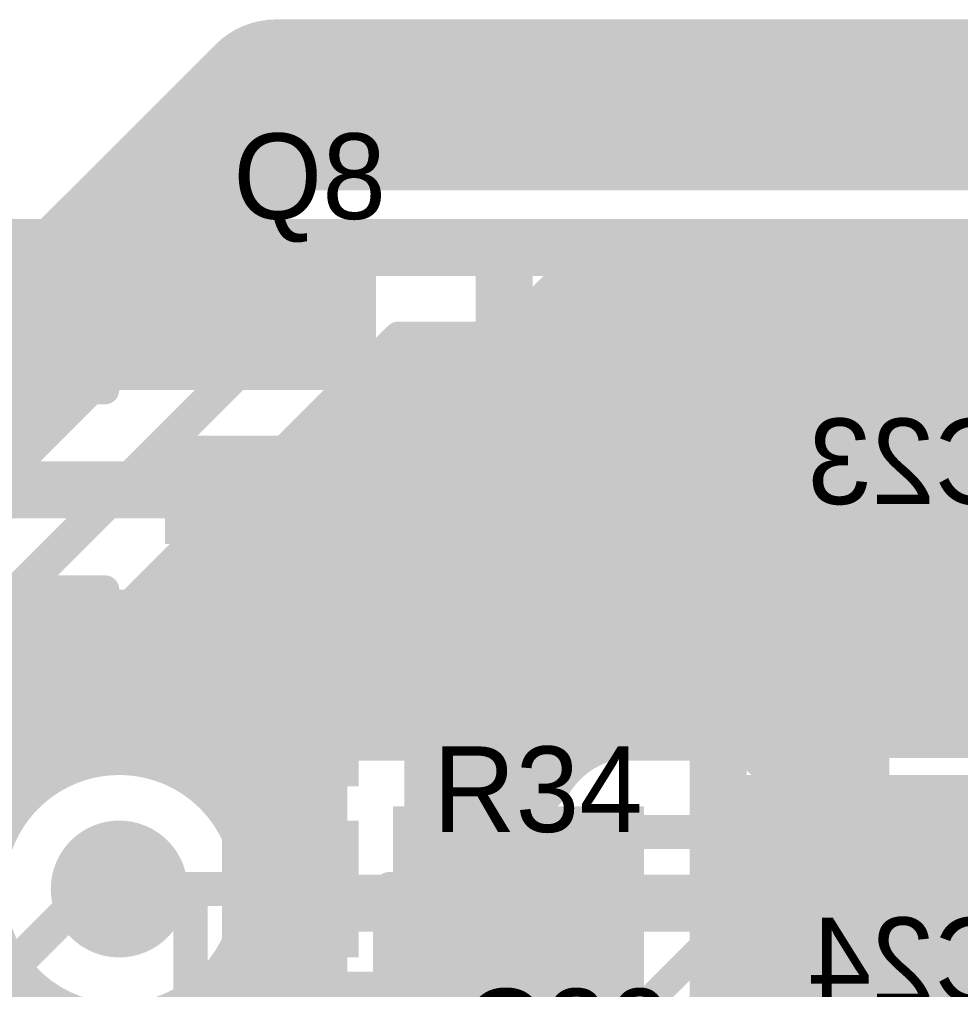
# Model space of a CAD drawing. Header units: millimetres. Extents: x 1.9 to 5.81, y 3 to 5.61.
# Drawn here: x 3.305 to 3.635, y 4.1447 to 4.485 of the extents above; entities that cross this region are included whole.
import ezdxf

# ---------------------------------------------------------------- set-up
doc = ezdxf.new("R2010")
doc.units = ezdxf.units.MM
doc.header["$MEASUREMENT"] = 0
for name, color, linetype in [('BottomLayer', 5, 'Continuous'), ('BottomOverlay', 54, 'Continuous'), ('BottomPaste', 16, 'Continuous'), ('BottomSolder', 6, 'Continuous'), ('MultiLayer', 9, 'Continuous'), ('TopLayer', 1, 'Continuous'), ('TopOverlay', 2, 'Continuous'), ('TopPaste', 8, 'Continuous'), ('TopSolder', 216, 'Continuous')]:
    doc.layers.add(name, color=color, linetype=linetype)

msp = doc.modelspace()

# ---------------------------------------------------------------- linework, layer by layer
at = {"layer": 'BottomLayer'}
for points, const_width in [([(3.28, 4.34), (3.395, 4.455)], 0.06), ([(3.395, 4.455), (4.025, 4.455)], 0.06), ([(3.305, 4.285), (3.425, 4.405)], 0.012), ([(3.425, 4.405), (4.085, 4.405)], 0.012), ([(3.32694, 4.2631), (3.43784, 4.374)], 0.01), ([(3.43784, 4.374), (4.085, 4.374)], 0.01), ([(3.44, 4.23), (3.44, 4.374)], 0.01), ([(3.45, 4.23), (3.45, 4.374)], 0.01), ([(3.46, 4.23), (3.46, 4.374)], 0.01), ([(3.47, 4.23), (3.47, 4.374)], 0.01), ([(3.48, 4.23), (3.48, 4.374)], 0.01), ([(3.49, 4.23), (3.49, 4.374)], 0.01), ([(3.5, 4.23), (3.5, 4.374)], 0.01), ([(3.51, 4.23), (3.51, 4.374)], 0.01), ([(3.52, 4.23), (3.52, 4.374)], 0.01), ([(3.53, 4.23), (3.53, 4.374)], 0.01), ([(3.54, 4.23), (3.54, 4.374)], 0.01), ([(3.55, 4.13387), (3.55, 4.374)], 0.01), ([(3.56, 4.305), (3.56, 4.374)], 0.01), ([(3.57, 4.305), (3.57, 4.374)], 0.01), ([(3.58, 4.305), (3.58, 4.374)], 0.01), ([(3.59, 4.305), (3.59, 4.374)], 0.01), ([(3.6, 4.305), (3.6, 4.374)], 0.01), ([(3.61, 4.305), (3.61, 4.374)], 0.01), ([(3.62, 4.305), (3.62, 4.374)], 0.01), ([(3.63, 4.305), (3.63, 4.374)], 0.01), ([(3.43384, 4.37), (4.99757, 4.37)], 0.01), ([(3.21, 4.34), (3.28, 4.34)], 0.06), ([(3.43, 4.23), (3.43, 4.36616)], 0.01), ([(3.42384, 4.36), (4.98757, 4.36)], 0.01), ([(3.42, 4.23), (3.42, 4.35616)], 0.01), ([(3.41384, 4.35), (4.97764, 4.35)], 0.01), ([(3.41, 3.96), (3.41, 4.34616)], 0.01), ([(3.40384, 4.34), (4.97172, 4.34)], 0.01), ([(3.4, 3.96), (3.4, 4.33616)], 0.01), ([(3.39384, 4.33), (4.97, 4.33)], 0.01), ([(3.39, 4.09291), (3.39, 4.32616)], 0.01), ([(3.38384, 4.32), (4.09, 4.32)], 0.01), ([(3.38, 4.20062), (3.38, 4.31616)], 0.01), ([(3.37384, 4.31), (4.06757, 4.31)], 0.01), ([(3.37, 4.21354), (3.37, 4.30616)], 0.01), ([(3.555, 4.305), (3.615, 4.305)], 0.01), ([(3.555, 4.215), (3.555, 4.305)], 0.01), ([(3.6, 4.26), (3.6, 4.3)], 0.02), ([(3.615, 4.305), (3.645, 4.305)], 0.01), ([(3.615, 4.305), (3.645, 4.305)], 0.01), ([(3.36384, 4.3), (3.555, 4.3)], 0.01), ([(3.36, 4.22031), (3.36, 4.29616)], 0.01), ([(3.35384, 4.29), (3.555, 4.29)], 0.01), ([(3.35, 4.22387), (3.35, 4.28616)], 0.01), ([(3.185, 4.285), (3.305, 4.285)], 0.012), ([(3.34384, 4.28), (3.555, 4.28)], 0.01), ([(3.34, 4.225), (3.34, 4.27616)], 0.01), ([(3.33384, 4.27), (3.555, 4.27)], 0.01), ([(3.33, 4.22387), (3.33, 4.26616)], 0.01), ([(3.56, 4.26), (3.6, 4.26)], 0.02), ([(3.6, 4.22), (3.6, 4.26)], 0.02), ([(3.32333, 4.26), (3.555, 4.26)], 0.01), ([(3.6, 4.09), (3.6, 4.26)], 0.01), ([(3.32, 4.22031), (3.32, 4.25787)], 0.01), ([(3.22044, 4.254), (3.305, 4.254)], 0.01), ([(3.3, 4.20062), (3.3, 4.254)], 0.01), ([(3.31, 4.21354), (3.31, 4.25441)], 0.01), ([(3.23291, 4.25), (3.555, 4.25)], 0.01), ([(3.24775, 4.24), (3.555, 4.24)], 0.01), ([(3.2561, 4.23), (3.415, 4.23)], 0.01), ([(3.415, 4.23), (3.545, 4.23)], 0.01), ([(3.415, 4.23), (3.545, 4.23)], 0.01), ([(3.415, 4.12), (3.415, 4.23)], 0.01), ([(3.48, 4.175), (3.48, 4.225)], 0.02), ([(3.545, 4.23), (3.555, 4.23)], 0.01), ([(3.545, 4.13472), (3.545, 4.23)], 0.01), ([(3.26123, 4.22), (3.31938, 4.22)], 0.01), ([(3.36062, 4.22), (3.415, 4.22)], 0.01), ([(3.545, 4.22), (3.555, 4.22)], 0.01), ([(3.21, 4.12), (3.3, 4.21)], 0.02), ([(3.555, 4.215), (3.615, 4.215)], 0.01), ([(3.56, 4.135), (3.56, 4.215)], 0.01), ([(3.57, 4.135), (3.57, 4.215)], 0.01), ([(3.58, 4.135), (3.58, 4.215)], 0.01), ([(3.59, 4.135), (3.59, 4.215)], 0.01), ([(3.6, 4.135), (3.6, 4.215)], 0.01), ([(3.61, 4.135), (3.61, 4.215)], 0.01), ([(3.615, 4.215), (3.645, 4.215)], 0.01), ([(3.615, 4.215), (3.645, 4.215)], 0.01), ([(3.62, 4.135), (3.62, 4.215)], 0.01), ([(3.63, 4.135), (3.63, 4.215)], 0.01), ([(3.26408, 4.21), (3.30646, 4.21)], 0.01), ([(3.37354, 4.21), (3.415, 4.21)], 0.01), ([(3.545, 4.21), (3.66757, 4.21)], 0.01), ([(3.38031, 4.2), (3.415, 4.2)], 0.01), ([(3.545, 4.2), (3.67757, 4.2)], 0.01), ([(3.38387, 4.19), (3.415, 4.19)], 0.01), ([(3.545, 4.19), (3.68757, 4.19)], 0.01), ([(3.28, 4.13), (3.33, 4.18)], 0.012), ([(3.33, 4.18), (3.34, 4.18)], 0.01), ([(3.385, 4.18), (3.415, 4.18)], 0.01), ([(3.42, 4.175), (3.48, 4.175)], 0.02), ([(3.48, 4.175), (3.54, 4.175)], 0.02), ([(3.545, 4.18), (3.695, 4.18)], 0.01), ([(3.48, 4.175), (3.6, 4.175)], 0.01), ([(3.38387, 4.17), (3.415, 4.17)], 0.01), ([(3.545, 4.17), (3.695, 4.17)], 0.01), ([(3.38, 4.10775), (3.38, 4.15938)], 0.01), ([(3.38031, 4.16), (3.415, 4.16)], 0.01), ([(3.545, 4.16), (3.695, 4.16)], 0.01), ([(3.37354, 4.15), (3.415, 4.15)], 0.01), ([(3.545, 4.15), (3.695, 4.15)], 0.01), ([(3.37, 4.1161), (3.37, 4.14646)], 0.01), ([(3.36062, 4.14), (3.415, 4.14)], 0.01), ([(3.545, 4.14), (3.695, 4.14)], 0.01)]:
    msp.add_lwpolyline(points, dxfattribs=dict(at, const_width=const_width))
for points, const_width in [([(3.38, 4.455, 1), (3.41, 4.455, 1)], 0.03), ([(3.38, 4.455, 1), (3.41, 4.455, 1)], 0.03), ([(3.422, 4.405, 1), (3.428, 4.405, 1)], 0.006), ([(3.422, 4.405, 1), (3.428, 4.405, 1)], 0.006), ([(3.43534, 4.374, 1), (3.44034, 4.374, 1)], 0.005), ([(3.43534, 4.374, 1), (3.44034, 4.374, 1)], 0.005), ([(3.4375, 4.374, 1), (3.4425, 4.374, 1)], 0.005), ([(3.4475, 4.374, 1), (3.4525, 4.374, 1)], 0.005), ([(3.4575, 4.374, 1), (3.4625, 4.374, 1)], 0.005), ([(3.4675, 4.374, 1), (3.4725, 4.374, 1)], 0.005), ([(3.4775, 4.374, 1), (3.4825, 4.374, 1)], 0.005), ([(3.4875, 4.374, 1), (3.4925, 4.374, 1)], 0.005), ([(3.4975, 4.374, 1), (3.5025, 4.374, 1)], 0.005), ([(3.5075, 4.374, 1), (3.5125, 4.374, 1)], 0.005), ([(3.5175, 4.374, 1), (3.5225, 4.374, 1)], 0.005), ([(3.5275, 4.374, 1), (3.5325, 4.374, 1)], 0.005), ([(3.5375, 4.374, 1), (3.5425, 4.374, 1)], 0.005), ([(3.5475, 4.374, 1), (3.5525, 4.374, 1)], 0.005), ([(3.5575, 4.374, 1), (3.5625, 4.374, 1)], 0.005), ([(3.5675, 4.374, 1), (3.5725, 4.374, 1)], 0.005), ([(3.5775, 4.374, 1), (3.5825, 4.374, 1)], 0.005), ([(3.5875, 4.374, 1), (3.5925, 4.374, 1)], 0.005), ([(3.5975, 4.374, 1), (3.6025, 4.374, 1)], 0.005), ([(3.6075, 4.374, 1), (3.6125, 4.374, 1)], 0.005), ([(3.6175, 4.374, 1), (3.6225, 4.374, 1)], 0.005), ([(3.6275, 4.374, 1), (3.6325, 4.374, 1)], 0.005), ([(3.43134, 4.37, 1), (3.43634, 4.37, 1)], 0.005), ([(3.265, 4.34, 1), (3.295, 4.34, 1)], 0.03), ([(3.265, 4.34, 1), (3.295, 4.34, 1)], 0.03), ([(3.4275, 4.36616, 1), (3.4325, 4.36616, 1)], 0.005), ([(3.42134, 4.36, 1), (3.42634, 4.36, 1)], 0.005), ([(3.4175, 4.35616, 1), (3.4225, 4.35616, 1)], 0.005), ([(3.41134, 4.35, 1), (3.41634, 4.35, 1)], 0.005), ([(3.4075, 4.34616, 1), (3.4125, 4.34616, 1)], 0.005), ([(3.40134, 4.34, 1), (3.40634, 4.34, 1)], 0.005), ([(3.3975, 4.33616, 1), (3.4025, 4.33616, 1)], 0.005), ([(3.53, 4.32, 1), (3.55, 4.32, 1)], 0.02), ([(3.39134, 4.33, 1), (3.39634, 4.33, 1)], 0.005), ([(3.3875, 4.32616, 1), (3.3925, 4.32616, 1)], 0.005), ([(3.38134, 4.32, 1), (3.38634, 4.32, 1)], 0.005), ([(3.3775, 4.31616, 1), (3.3825, 4.31616, 1)], 0.005), ([(3.37134, 4.31, 1), (3.37634, 4.31, 1)], 0.005), ([(3.3675, 4.30616, 1), (3.3725, 4.30616, 1)], 0.005), ([(3.5525, 4.305, 1), (3.5575, 4.305, 1)], 0.005), ([(3.5525, 4.305, 1), (3.5575, 4.305, 1)], 0.005), ([(3.5575, 4.305, 1), (3.5625, 4.305, 1)], 0.005), ([(3.5675, 4.305, 1), (3.5725, 4.305, 1)], 0.005), ([(3.5775, 4.305, 1), (3.5825, 4.305, 1)], 0.005), ([(3.5875, 4.305, 1), (3.5925, 4.305, 1)], 0.005), ([(3.595, 4.3, 1), (3.605, 4.3, 1)], 0.01), ([(3.5975, 4.305, 1), (3.6025, 4.305, 1)], 0.005), ([(3.6075, 4.305, 1), (3.6125, 4.305, 1)], 0.005), ([(3.6125, 4.305, 1), (3.6175, 4.305, 1)], 0.005), ([(3.6125, 4.305, 1), (3.6175, 4.305, 1)], 0.005), ([(3.6125, 4.305, 1), (3.6175, 4.305, 1)], 0.005), ([(3.6175, 4.305, 1), (3.6225, 4.305, 1)], 0.005), ([(3.6275, 4.305, 1), (3.6325, 4.305, 1)], 0.005), ([(3.36134, 4.3, 1), (3.36634, 4.3, 1)], 0.005), ([(3.5525, 4.3, 1), (3.5575, 4.3, 1)], 0.005), ([(3.3575, 4.29616, 1), (3.3625, 4.29616, 1)], 0.005), ([(3.35134, 4.29, 1), (3.35634, 4.29, 1)], 0.005), ([(3.5525, 4.29, 1), (3.5575, 4.29, 1)], 0.005), ([(3.3475, 4.28616, 1), (3.3525, 4.28616, 1)], 0.005), ([(3.302, 4.285, 1), (3.308, 4.285, 1)], 0.006), ([(3.302, 4.285, 1), (3.308, 4.285, 1)], 0.006), ([(3.34134, 4.28, 1), (3.34634, 4.28, 1)], 0.005), ([(3.5525, 4.28, 1), (3.5575, 4.28, 1)], 0.005), ([(3.3375, 4.27616, 1), (3.3425, 4.27616, 1)], 0.005), ([(3.33134, 4.27, 1), (3.33634, 4.27, 1)], 0.005), ([(3.5525, 4.27, 1), (3.5575, 4.27, 1)], 0.005), ([(3.3275, 4.26616, 1), (3.3325, 4.26616, 1)], 0.005), ([(3.32442, 4.26308, 1), (3.32942, 4.26308, 1)], 0.005), ([(3.32444, 4.2631, 1), (3.32944, 4.2631, 1)], 0.005), ([(3.32444, 4.2631, 1), (3.32944, 4.2631, 1)], 0.005), ([(3.555, 4.26, 1), (3.565, 4.26, 1)], 0.01), ([(3.595, 4.26, 1), (3.605, 4.26, 1)], 0.01), ([(3.595, 4.26, 1), (3.605, 4.26, 1)], 0.01), ([(3.595, 4.26, 1), (3.605, 4.26, 1)], 0.01), ([(3.32083, 4.26, 1), (3.32583, 4.26, 1)], 0.005), ([(3.5525, 4.26, 1), (3.5575, 4.26, 1)], 0.005), ([(3.5975, 4.26, 1), (3.6025, 4.26, 1)], 0.005), ([(3.3175, 4.25787, 1), (3.3225, 4.25787, 1)], 0.005), ([(3.2975, 4.254, 1), (3.3025, 4.254, 1)], 0.005), ([(3.3025, 4.254, 1), (3.3075, 4.254, 1)], 0.005), ([(3.3025, 4.254, 1), (3.3075, 4.254, 1)], 0.005), ([(3.3025, 4.254, 1), (3.3075, 4.254, 1)], 0.005), ([(3.3075, 4.25441, 1), (3.3125, 4.25441, 1)], 0.005), ([(3.5525, 4.25, 1), (3.5575, 4.25, 1)], 0.005), ([(3.5525, 4.24, 1), (3.5575, 4.24, 1)], 0.005), ([(3.4125, 4.23, 1), (3.4175, 4.23, 1)], 0.005), ([(3.4125, 4.23, 1), (3.4175, 4.23, 1)], 0.005), ([(3.4125, 4.23, 1), (3.4175, 4.23, 1)], 0.005), ([(3.4125, 4.23, 1), (3.4175, 4.23, 1)], 0.005), ([(3.4175, 4.23, 1), (3.4225, 4.23, 1)], 0.005), ([(3.4275, 4.23, 1), (3.4325, 4.23, 1)], 0.005), ([(3.4375, 4.23, 1), (3.4425, 4.23, 1)], 0.005), ([(3.4475, 4.23, 1), (3.4525, 4.23, 1)], 0.005), ([(3.4575, 4.23, 1), (3.4625, 4.23, 1)], 0.005), ([(3.4675, 4.23, 1), (3.4725, 4.23, 1)], 0.005), ([(3.475, 4.225, 1), (3.485, 4.225, 1)], 0.01), ([(3.4775, 4.23, 1), (3.4825, 4.23, 1)], 0.005), ([(3.4875, 4.23, 1), (3.4925, 4.23, 1)], 0.005), ([(3.4975, 4.23, 1), (3.5025, 4.23, 1)], 0.005), ([(3.5075, 4.23, 1), (3.5125, 4.23, 1)], 0.005), ([(3.5175, 4.23, 1), (3.5225, 4.23, 1)], 0.005), ([(3.5275, 4.23, 1), (3.5325, 4.23, 1)], 0.005), ([(3.5375, 4.23, 1), (3.5425, 4.23, 1)], 0.005), ([(3.5425, 4.23, 1), (3.5475, 4.23, 1)], 0.005), ([(3.5425, 4.23, 1), (3.5475, 4.23, 1)], 0.005), ([(3.5425, 4.23, 1), (3.5475, 4.23, 1)], 0.005), ([(3.5425, 4.23, 1), (3.5475, 4.23, 1)], 0.005), ([(3.5525, 4.23, 1), (3.5575, 4.23, 1)], 0.005), ([(3.3375, 4.225, 1), (3.3425, 4.225, 1)], 0.005), ([(3.595, 4.22, 1), (3.605, 4.22, 1)], 0.01), ([(3.3275, 4.22387, 1), (3.3325, 4.22387, 1)], 0.005), ([(3.3475, 4.22387, 1), (3.3525, 4.22387, 1)], 0.005), ([(3.31688, 4.22, 1), (3.32188, 4.22, 1)], 0.005), ([(3.3175, 4.22031, 1), (3.3225, 4.22031, 1)], 0.005), ([(3.3575, 4.22031, 1), (3.3625, 4.22031, 1)], 0.005), ([(3.35812, 4.22, 1), (3.36312, 4.22, 1)], 0.005), ([(3.4125, 4.22, 1), (3.4175, 4.22, 1)], 0.005), ([(3.5425, 4.22, 1), (3.5475, 4.22, 1)], 0.005), ([(3.5525, 4.22, 1), (3.5575, 4.22, 1)], 0.005), ([(3.295, 4.21, 1), (3.305, 4.21, 1)], 0.01), ([(3.5525, 4.215, 1), (3.5575, 4.215, 1)], 0.005), ([(3.5525, 4.215, 1), (3.5575, 4.215, 1)], 0.005), ([(3.5575, 4.215, 1), (3.5625, 4.215, 1)], 0.005), ([(3.5675, 4.215, 1), (3.5725, 4.215, 1)], 0.005), ([(3.5775, 4.215, 1), (3.5825, 4.215, 1)], 0.005), ([(3.5875, 4.215, 1), (3.5925, 4.215, 1)], 0.005), ([(3.5975, 4.215, 1), (3.6025, 4.215, 1)], 0.005), ([(3.6075, 4.215, 1), (3.6125, 4.215, 1)], 0.005), ([(3.6125, 4.215, 1), (3.6175, 4.215, 1)], 0.005), ([(3.6125, 4.215, 1), (3.6175, 4.215, 1)], 0.005), ([(3.6125, 4.215, 1), (3.6175, 4.215, 1)], 0.005), ([(3.6175, 4.215, 1), (3.6225, 4.215, 1)], 0.005), ([(3.6275, 4.215, 1), (3.6325, 4.215, 1)], 0.005), ([(3.3075, 4.21354, 1), (3.3125, 4.21354, 1)], 0.005), ([(3.3675, 4.21354, 1), (3.3725, 4.21354, 1)], 0.005), ([(3.30396, 4.21, 1), (3.30896, 4.21, 1)], 0.005), ([(3.37104, 4.21, 1), (3.37604, 4.21, 1)], 0.005), ([(3.4125, 4.21, 1), (3.4175, 4.21, 1)], 0.005), ([(3.5425, 4.21, 1), (3.5475, 4.21, 1)], 0.005), ([(3.2975, 4.20062, 1), (3.3025, 4.20062, 1)], 0.005), ([(3.3775, 4.20062, 1), (3.3825, 4.20062, 1)], 0.005), ([(3.37781, 4.2, 1), (3.38281, 4.2, 1)], 0.005), ([(3.4125, 4.2, 1), (3.4175, 4.2, 1)], 0.005), ([(3.5425, 4.2, 1), (3.5475, 4.2, 1)], 0.005), ([(3.33, 4.18, 1), (3.35, 4.18, 1)], 0.02), ([(3.38137, 4.19, 1), (3.38637, 4.19, 1)], 0.005), ([(3.4125, 4.19, 1), (3.4175, 4.19, 1)], 0.005), ([(3.5425, 4.19, 1), (3.5475, 4.19, 1)], 0.005), ([(3.327, 4.18, 1), (3.333, 4.18, 1)], 0.006), ([(3.3275, 4.18, 1), (3.3325, 4.18, 1)], 0.005), ([(3.3375, 4.18, 1), (3.3425, 4.18, 1)], 0.005), ([(3.3825, 4.18, 1), (3.3875, 4.18, 1)], 0.005), ([(3.3825, 4.18, 1), (3.3875, 4.18, 1)], 0.005), ([(3.3825, 4.18, 1), (3.3875, 4.18, 1)], 0.005), ([(3.415, 4.175, 1), (3.425, 4.175, 1)], 0.01), ([(3.4125, 4.18, 1), (3.4175, 4.18, 1)], 0.005), ([(3.475, 4.175, 1), (3.485, 4.175, 1)], 0.01), ([(3.475, 4.175, 1), (3.485, 4.175, 1)], 0.01), ([(3.475, 4.175, 1), (3.485, 4.175, 1)], 0.01), ([(3.535, 4.175, 1), (3.545, 4.175, 1)], 0.01), ([(3.5425, 4.18, 1), (3.5475, 4.18, 1)], 0.005), ([(3.4775, 4.175, 1), (3.4825, 4.175, 1)], 0.005), ([(3.5975, 4.175, 1), (3.6025, 4.175, 1)], 0.005), ([(3.38137, 4.17, 1), (3.38637, 4.17, 1)], 0.005), ([(3.4125, 4.17, 1), (3.4175, 4.17, 1)], 0.005), ([(3.5425, 4.17, 1), (3.5475, 4.17, 1)], 0.005), ([(3.3775, 4.15938, 1), (3.3825, 4.15938, 1)], 0.005), ([(3.37781, 4.16, 1), (3.38281, 4.16, 1)], 0.005), ([(3.4125, 4.16, 1), (3.4175, 4.16, 1)], 0.005), ([(3.5425, 4.16, 1), (3.5475, 4.16, 1)], 0.005), ([(3.37104, 4.15, 1), (3.37604, 4.15, 1)], 0.005), ([(3.4125, 4.15, 1), (3.4175, 4.15, 1)], 0.005), ([(3.5425, 4.15, 1), (3.5475, 4.15, 1)], 0.005), ([(3.3675, 4.14646, 1), (3.3725, 4.14646, 1)], 0.005), ([(3.35812, 4.14, 1), (3.36312, 4.14, 1)], 0.005), ([(3.4125, 4.14, 1), (3.4175, 4.14, 1)], 0.005), ([(3.5425, 4.14, 1), (3.5475, 4.14, 1)], 0.005)]:
    msp.add_lwpolyline(points, format="xyb", close=True, dxfattribs=dict(at, const_width=const_width))
at = {"layer": 'BottomLayer', "const_width": 0.01}
for points in [[(3.32694, 4.2631, -0.199163), (3.305, 4.254)], [(3.32692, 4.26308, -0.198912), (3.305, 4.254)], [(3.29612, 4.18996, -0.894246), (3.385, 4.18)], [(3.385, 4.18, -0.481676), (3.32997, 4.13613)]]:
    msp.add_lwpolyline(points, format="xyb", dxfattribs=at)
at = {"layer": 'BottomLayer'}
for points in [[(3.62, 4.28), (3.58, 4.28), (3.62, 4.24), (3.58, 4.24)], [(3.52, 4.145), (3.52, 4.205), (3.44, 4.145), (3.44, 4.205)]]:
    msp.add_solid(points, dxfattribs=at)
at = {"layer": 'BottomOverlay', "const_width": 0.012}
for points in [[(3.565, 4.295), (3.6, 4.295)], [(3.565, 4.225), (3.565, 4.295)], [(3.565, 4.225), (3.6, 4.225)]]:
    msp.add_lwpolyline(points, dxfattribs=at)
at = {"layer": 'BottomOverlay', "const_width": 0.006}
for points in [[(3.562, 4.295, 1), (3.568, 4.295, 1)], [(3.562, 4.295, 1), (3.568, 4.295, 1)], [(3.597, 4.295, 1), (3.603, 4.295, 1)], [(3.562, 4.225, 1), (3.568, 4.225, 1)], [(3.562, 4.225, 1), (3.568, 4.225, 1)], [(3.597, 4.225, 1), (3.603, 4.225, 1)]]:
    msp.add_lwpolyline(points, format="xyb", close=True, dxfattribs=at)
at = {"layer": 'BottomPaste'}
for points in [[(3.62, 4.28), (3.58, 4.28), (3.62, 4.24), (3.58, 4.24)], [(3.62, 4.28), (3.58, 4.28), (3.62, 4.24), (3.58, 4.24)], [(3.52, 4.145), (3.52, 4.205), (3.44, 4.145), (3.44, 4.205)], [(3.52, 4.145), (3.52, 4.205), (3.44, 4.145), (3.44, 4.205)]]:
    msp.add_solid(points, dxfattribs=at)
at = {"layer": 'BottomSolder', "const_width": 0.024}
for points in [[(3.528, 4.32, 1), (3.552, 4.32, 1)], [(3.528, 4.32, 1), (3.552, 4.32, 1)], [(3.328, 4.18, 1), (3.352, 4.18, 1)], [(3.328, 4.18, 1), (3.352, 4.18, 1)]]:
    msp.add_lwpolyline(points, format="xyb", close=True, dxfattribs=at)
at = {"layer": 'BottomSolder'}
for points in [[(3.624, 4.284), (3.576, 4.284), (3.624, 4.236), (3.576, 4.236)], [(3.624, 4.284), (3.576, 4.284), (3.624, 4.236), (3.576, 4.236)], [(3.524, 4.141), (3.524, 4.209), (3.436, 4.141), (3.436, 4.209)], [(3.524, 4.141), (3.524, 4.209), (3.436, 4.141), (3.436, 4.209)]]:
    msp.add_solid(points, dxfattribs=at)
at = {"layer": 'MultiLayer', "const_width": 0.02}
for points in [[(3.53, 4.32, 1), (3.55, 4.32, 1)], [(3.33, 4.18, 1), (3.35, 4.18, 1)]]:
    msp.add_lwpolyline(points, format="xyb", close=True, dxfattribs=at)
at = {"layer": 'TopLayer'}
for points, const_width in [([(3.1, 4.41), (3.755, 4.41)], 0.01), ([(3.1, 4.41), (3.755, 4.41)], 0.01), ([(3.3, 4.355), (3.3, 4.41)], 0.01), ([(3.31, 4.355), (3.31, 4.41)], 0.01), ([(3.32, 4.355), (3.32, 4.41)], 0.01), ([(3.33, 4.355), (3.33, 4.41)], 0.01), ([(3.34, 4.36), (3.34, 4.41)], 0.01), ([(3.35, 4.36), (3.35, 4.41)], 0.01), ([(3.36, 4.36), (3.36, 4.41)], 0.01), ([(3.37, 4.36), (3.37, 4.41)], 0.01), ([(3.38, 4.36), (3.38, 4.41)], 0.01), ([(3.39, 4.36), (3.39, 4.41)], 0.01), ([(3.4, 4.36), (3.4, 4.41)], 0.01), ([(3.41, 4.36), (3.41, 4.41)], 0.01), ([(3.42, 4.36), (3.42, 4.41)], 0.01), ([(3.43, 4.4), (3.43, 4.41)], 0.01), ([(3.44, 4.4), (3.44, 4.41)], 0.01), ([(3.45, 4.4), (3.45, 4.41)], 0.01), ([(3.46, 4.4), (3.46, 4.41)], 0.01), ([(3.47, 4.4), (3.47, 4.41)], 0.01), ([(3.48, 4.4), (3.48, 4.41)], 0.01), ([(3.49, 4.4), (3.49, 4.41)], 0.01), ([(3.5, 4.4), (3.5, 4.41)], 0.01), ([(3.51, 4.4), (3.51, 4.41)], 0.01), ([(3.52, 4.4), (3.52, 4.41)], 0.01), ([(3.53, 4.231), (3.53, 4.41)], 0.01), ([(3.54, 4.231), (3.54, 4.41)], 0.01), ([(3.55, 4.231), (3.55, 4.41)], 0.01), ([(3.56, 4.231), (3.56, 4.41)], 0.01), ([(3.57, 4.231), (3.57, 4.41)], 0.01), ([(3.58, 4.231), (3.58, 4.41)], 0.01), ([(3.59, 4.231), (3.59, 4.41)], 0.01), ([(3.6, 4.231), (3.6, 4.41)], 0.01), ([(3.61, 4.231), (3.61, 4.41)], 0.01), ([(3.62, 4.231), (3.62, 4.41)], 0.01), ([(3.63, 4.231), (3.63, 4.41)], 0.01), ([(2.395, 4.4), (3.425, 4.4)], 0.01), ([(3.425, 4.4), (3.525, 4.4)], 0.01), ([(3.425, 4.4), (3.525, 4.4)], 0.01), ([(3.425, 4.36), (3.425, 4.4)], 0.01), ([(3.475, 4.36), (3.505, 4.39)], 0.03), ([(3.475, 4.36), (3.475, 4.395)], 0.02), ([(3.505, 4.39), (3.935, 4.39)], 0.03), ([(3.525, 4.4), (3.755, 4.4)], 0.01), ([(3.525, 4.32), (3.525, 4.4)], 0.01), ([(3.23291, 4.39), (3.425, 4.39)], 0.01), ([(3.525, 4.39), (3.755, 4.39)], 0.01), ([(3.24775, 4.38), (3.425, 4.38)], 0.01), ([(3.525, 4.38), (3.755, 4.38)], 0.01), ([(3.2561, 4.37), (3.425, 4.37)], 0.01), ([(3.525, 4.37), (3.755, 4.37)], 0.01), ([(3.43, 4.36), (3.475, 4.36)], 0.02), ([(3.475, 4.36), (3.52, 4.36)], 0.02), ([(3.475, 4.325), (3.475, 4.36)], 0.02), ([(3.26123, 4.36), (3.335, 4.36)], 0.01), ([(3.335, 4.36), (3.425, 4.36)], 0.01), ([(3.335, 4.36), (3.425, 4.36)], 0.01), ([(3.335, 4.355), (3.335, 4.36)], 0.01), ([(3.525, 4.36), (3.755, 4.36)], 0.01), ([(3.28, 4.355), (3.335, 4.355)], 0.01), ([(3.525, 4.35), (3.82616, 4.35)], 0.01), ([(3.525, 4.34), (3.81616, 4.34)], 0.01), ([(3.525, 4.33), (3.80616, 4.33)], 0.01), ([(3.28, 4.32), (3.385, 4.32)], 0.02), ([(3.435, 4.32), (3.525, 4.32)], 0.01), ([(3.435, 4.32), (3.525, 4.32)], 0.01), ([(3.525, 4.32), (3.79616, 4.32)], 0.01), ([(3.525, 4.24), (3.525, 4.32)], 0.01), ([(3.525, 4.31), (3.78616, 4.31)], 0.01), ([(3.525, 4.3), (3.77616, 4.3)], 0.01), ([(3.525, 4.29), (3.76616, 4.29)], 0.01), ([(3.2945, 4.285), (3.335, 4.285)], 0.01), ([(3.3, 4.20062), (3.3, 4.285)], 0.01), ([(3.31, 4.21354), (3.31, 4.285)], 0.01), ([(3.32, 4.22031), (3.32, 4.285)], 0.01), ([(3.33, 4.22387), (3.33, 4.285)], 0.01), ([(3.335, 4.28), (3.335, 4.285)], 0.01), ([(3.2895, 4.28), (3.335, 4.28)], 0.01), ([(3.335, 4.28), (3.355, 4.28)], 0.01), ([(3.335, 4.28), (3.355, 4.28)], 0.01), ([(3.34, 4.225), (3.34, 4.28)], 0.01), ([(3.35, 4.22387), (3.35, 4.28)], 0.01), ([(3.355, 4.225), (3.355, 4.28)], 0.01), ([(3.4, 4.24), (3.44, 4.28)], 0.012), ([(3.44, 4.28), (3.475, 4.28)], 0.012), ([(3.525, 4.28), (3.75616, 4.28)], 0.01), ([(3.2795, 4.27), (3.355, 4.27)], 0.01), ([(3.525, 4.27), (3.74616, 4.27)], 0.01), ([(3.2695, 4.26), (3.355, 4.26)], 0.01), ([(3.525, 4.26), (3.73616, 4.26)], 0.01), ([(3.25949, 4.25), (3.355, 4.25)], 0.01), ([(3.525, 4.25), (3.72616, 4.25)], 0.01), ([(3.24775, 4.24), (3.355, 4.24)], 0.01), ([(3.445, 4.24), (3.525, 4.24)], 0.01), ([(3.445, 4.24), (3.525, 4.24)], 0.01), ([(3.445, 4.225), (3.445, 4.24)], 0.01), ([(3.45, 4.17243), (3.45, 4.24)], 0.01), ([(3.46, 4.18243), (3.46, 4.24)], 0.01), ([(3.47, 4.19243), (3.47, 4.24)], 0.01), ([(3.48, 4.20243), (3.48, 4.24)], 0.01), ([(3.49, 4.21243), (3.49, 4.24)], 0.01), ([(3.5, 4.22369), (3.5, 4.24)], 0.01), ([(3.51, 4.22934), (3.51, 4.24)], 0.01), ([(3.52, 4.231), (3.52, 4.24)], 0.01), ([(3.525, 4.24), (3.71616, 4.24)], 0.01), ([(3.2561, 4.23), (3.355, 4.23)], 0.01), ([(3.445, 4.23), (3.51219, 4.23)], 0.01), ([(3.52, 4.231), (3.70716, 4.231)], 0.01), ([(3.445, 4.195), (3.445, 4.225)], 0.01), ([(3.445, 4.195), (3.445, 4.225)], 0.01), ([(3.26123, 4.22), (3.31938, 4.22)], 0.01), ([(3.445, 4.22), (3.49631, 4.22)], 0.01), ([(3.445, 4.16743), (3.49326, 4.21569)], 0.01), ([(3.26408, 4.21), (3.30646, 4.21)], 0.01), ([(3.445, 4.21), (3.48757, 4.21)], 0.01), ([(3.52, 4.2), (3.72, 4.2)], 0.012), ([(3.405, 4.085), (3.52, 4.2)], 0.01), ([(3.445, 4.2), (3.47757, 4.2)], 0.01), ([(3.445, 4.16743), (3.445, 4.195)], 0.01), ([(3.445, 4.19), (3.46757, 4.19)], 0.01), ([(3.34, 4.18), (3.4, 4.18)], 0.012), ([(3.445, 4.18), (3.45757, 4.18)], 0.01), ([(3.485, 4.1), (3.56, 4.175)], 0.01), ([(3.56, 4.175), (3.74, 4.175)], 0.01), ([(3.3, 4.10775), (3.3, 4.15938)], 0.01), ([(3.23291, 4.15), (3.30646, 4.15)], 0.01), ([(3.545, 4.1), (3.595, 4.15)], 0.01), ([(3.595, 4.15), (3.755, 4.15)], 0.01), ([(3.31, 4.1161), (3.31, 4.14646)], 0.01), ([(2.61, 4.14), (3.31938, 4.14)], 0.01)]:
    msp.add_lwpolyline(points, dxfattribs=dict(at, const_width=const_width))
for points, const_width in [([(3.2975, 4.41, 1), (3.3025, 4.41, 1)], 0.005), ([(3.3075, 4.41, 1), (3.3125, 4.41, 1)], 0.005), ([(3.3175, 4.41, 1), (3.3225, 4.41, 1)], 0.005), ([(3.3275, 4.41, 1), (3.3325, 4.41, 1)], 0.005), ([(3.3375, 4.41, 1), (3.3425, 4.41, 1)], 0.005), ([(3.3475, 4.41, 1), (3.3525, 4.41, 1)], 0.005), ([(3.3575, 4.41, 1), (3.3625, 4.41, 1)], 0.005), ([(3.3675, 4.41, 1), (3.3725, 4.41, 1)], 0.005), ([(3.3775, 4.41, 1), (3.3825, 4.41, 1)], 0.005), ([(3.3875, 4.41, 1), (3.3925, 4.41, 1)], 0.005), ([(3.3975, 4.41, 1), (3.4025, 4.41, 1)], 0.005), ([(3.4075, 4.41, 1), (3.4125, 4.41, 1)], 0.005), ([(3.4175, 4.41, 1), (3.4225, 4.41, 1)], 0.005), ([(3.4275, 4.41, 1), (3.4325, 4.41, 1)], 0.005), ([(3.4375, 4.41, 1), (3.4425, 4.41, 1)], 0.005), ([(3.4475, 4.41, 1), (3.4525, 4.41, 1)], 0.005), ([(3.4575, 4.41, 1), (3.4625, 4.41, 1)], 0.005), ([(3.4675, 4.41, 1), (3.4725, 4.41, 1)], 0.005), ([(3.4775, 4.41, 1), (3.4825, 4.41, 1)], 0.005), ([(3.4875, 4.41, 1), (3.4925, 4.41, 1)], 0.005), ([(3.4975, 4.41, 1), (3.5025, 4.41, 1)], 0.005), ([(3.5075, 4.41, 1), (3.5125, 4.41, 1)], 0.005), ([(3.5175, 4.41, 1), (3.5225, 4.41, 1)], 0.005), ([(3.5275, 4.41, 1), (3.5325, 4.41, 1)], 0.005), ([(3.5375, 4.41, 1), (3.5425, 4.41, 1)], 0.005), ([(3.5475, 4.41, 1), (3.5525, 4.41, 1)], 0.005), ([(3.5575, 4.41, 1), (3.5625, 4.41, 1)], 0.005), ([(3.5675, 4.41, 1), (3.5725, 4.41, 1)], 0.005), ([(3.5775, 4.41, 1), (3.5825, 4.41, 1)], 0.005), ([(3.5875, 4.41, 1), (3.5925, 4.41, 1)], 0.005), ([(3.5975, 4.41, 1), (3.6025, 4.41, 1)], 0.005), ([(3.6075, 4.41, 1), (3.6125, 4.41, 1)], 0.005), ([(3.6175, 4.41, 1), (3.6225, 4.41, 1)], 0.005), ([(3.6275, 4.41, 1), (3.6325, 4.41, 1)], 0.005), ([(3.4225, 4.4, 1), (3.4275, 4.4, 1)], 0.005), ([(3.4225, 4.4, 1), (3.4275, 4.4, 1)], 0.005), ([(3.4225, 4.4, 1), (3.4275, 4.4, 1)], 0.005), ([(3.4225, 4.4, 1), (3.4275, 4.4, 1)], 0.005), ([(3.4275, 4.4, 1), (3.4325, 4.4, 1)], 0.005), ([(3.4375, 4.4, 1), (3.4425, 4.4, 1)], 0.005), ([(3.4475, 4.4, 1), (3.4525, 4.4, 1)], 0.005), ([(3.4575, 4.4, 1), (3.4625, 4.4, 1)], 0.005), ([(3.4675, 4.4, 1), (3.4725, 4.4, 1)], 0.005), ([(3.47, 4.395, 1), (3.48, 4.395, 1)], 0.01), ([(3.4775, 4.4, 1), (3.4825, 4.4, 1)], 0.005), ([(3.4875, 4.4, 1), (3.4925, 4.4, 1)], 0.005), ([(3.4975, 4.39, 1), (3.5125, 4.39, 1)], 0.015), ([(3.4975, 4.39, 1), (3.5125, 4.39, 1)], 0.015), ([(3.4975, 4.4, 1), (3.5025, 4.4, 1)], 0.005), ([(3.5075, 4.4, 1), (3.5125, 4.4, 1)], 0.005), ([(3.5175, 4.4, 1), (3.5225, 4.4, 1)], 0.005), ([(3.5225, 4.4, 1), (3.5275, 4.4, 1)], 0.005), ([(3.5225, 4.4, 1), (3.5275, 4.4, 1)], 0.005), ([(3.5225, 4.4, 1), (3.5275, 4.4, 1)], 0.005), ([(3.5225, 4.4, 1), (3.5275, 4.4, 1)], 0.005), ([(3.4225, 4.39, 1), (3.4275, 4.39, 1)], 0.005), ([(3.5225, 4.39, 1), (3.5275, 4.39, 1)], 0.005), ([(3.4225, 4.38, 1), (3.4275, 4.38, 1)], 0.005), ([(3.5225, 4.38, 1), (3.5275, 4.38, 1)], 0.005), ([(3.4225, 4.37, 1), (3.4275, 4.37, 1)], 0.005), ([(3.4675, 4.36, 1), (3.4825, 4.36, 1)], 0.015), ([(3.5225, 4.37, 1), (3.5275, 4.37, 1)], 0.005), ([(3.425, 4.36, 1), (3.435, 4.36, 1)], 0.01), ([(3.47, 4.36, 1), (3.48, 4.36, 1)], 0.01), ([(3.47, 4.36, 1), (3.48, 4.36, 1)], 0.01), ([(3.47, 4.36, 1), (3.48, 4.36, 1)], 0.01), ([(3.47, 4.36, 1), (3.48, 4.36, 1)], 0.01), ([(3.515, 4.36, 1), (3.525, 4.36, 1)], 0.01), ([(3.3325, 4.36, 1), (3.3375, 4.36, 1)], 0.005), ([(3.3325, 4.36, 1), (3.3375, 4.36, 1)], 0.005), ([(3.3325, 4.36, 1), (3.3375, 4.36, 1)], 0.005), ([(3.3325, 4.36, 1), (3.3375, 4.36, 1)], 0.005), ([(3.3375, 4.36, 1), (3.3425, 4.36, 1)], 0.005), ([(3.3475, 4.36, 1), (3.3525, 4.36, 1)], 0.005), ([(3.3575, 4.36, 1), (3.3625, 4.36, 1)], 0.005), ([(3.3675, 4.36, 1), (3.3725, 4.36, 1)], 0.005), ([(3.3775, 4.36, 1), (3.3825, 4.36, 1)], 0.005), ([(3.3875, 4.36, 1), (3.3925, 4.36, 1)], 0.005), ([(3.3975, 4.36, 1), (3.4025, 4.36, 1)], 0.005), ([(3.4075, 4.36, 1), (3.4125, 4.36, 1)], 0.005), ([(3.4175, 4.36, 1), (3.4225, 4.36, 1)], 0.005), ([(3.4225, 4.36, 1), (3.4275, 4.36, 1)], 0.005), ([(3.4225, 4.36, 1), (3.4275, 4.36, 1)], 0.005), ([(3.4225, 4.36, 1), (3.4275, 4.36, 1)], 0.005), ([(3.5225, 4.36, 1), (3.5275, 4.36, 1)], 0.005), ([(3.2975, 4.355, 1), (3.3025, 4.355, 1)], 0.005), ([(3.3075, 4.355, 1), (3.3125, 4.355, 1)], 0.005), ([(3.3175, 4.355, 1), (3.3225, 4.355, 1)], 0.005), ([(3.3275, 4.355, 1), (3.3325, 4.355, 1)], 0.005), ([(3.3325, 4.355, 1), (3.3375, 4.355, 1)], 0.005), ([(3.3325, 4.355, 1), (3.3375, 4.355, 1)], 0.005), ([(3.5225, 4.35, 1), (3.5275, 4.35, 1)], 0.005), ([(3.5225, 4.34, 1), (3.5275, 4.34, 1)], 0.005), ([(3.53, 4.32, 1), (3.55, 4.32, 1)], 0.02), ([(3.47, 4.325, 1), (3.48, 4.325, 1)], 0.01), ([(3.5225, 4.33, 1), (3.5275, 4.33, 1)], 0.005), ([(3.38, 4.32, 1), (3.39, 4.32, 1)], 0.01), ([(3.4325, 4.32, 1), (3.4375, 4.32, 1)], 0.005), ([(3.4325, 4.32, 1), (3.4375, 4.32, 1)], 0.005), ([(3.5225, 4.32, 1), (3.5275, 4.32, 1)], 0.005), ([(3.5225, 4.32, 1), (3.5275, 4.32, 1)], 0.005), ([(3.5225, 4.32, 1), (3.5275, 4.32, 1)], 0.005), ([(3.5225, 4.32, 1), (3.5275, 4.32, 1)], 0.005), ([(3.5225, 4.32, 1), (3.5275, 4.32, 1)], 0.005), ([(3.5225, 4.31, 1), (3.5275, 4.31, 1)], 0.005), ([(3.5225, 4.3, 1), (3.5275, 4.3, 1)], 0.005), ([(3.5225, 4.29, 1), (3.5275, 4.29, 1)], 0.005), ([(3.2975, 4.285, 1), (3.3025, 4.285, 1)], 0.005), ([(3.3075, 4.285, 1), (3.3125, 4.285, 1)], 0.005), ([(3.3175, 4.285, 1), (3.3225, 4.285, 1)], 0.005), ([(3.3275, 4.285, 1), (3.3325, 4.285, 1)], 0.005), ([(3.3325, 4.285, 1), (3.3375, 4.285, 1)], 0.005), ([(3.3325, 4.285, 1), (3.3375, 4.285, 1)], 0.005), ([(3.3325, 4.28, 1), (3.3375, 4.28, 1)], 0.005), ([(3.3325, 4.28, 1), (3.3375, 4.28, 1)], 0.005), ([(3.3325, 4.28, 1), (3.3375, 4.28, 1)], 0.005), ([(3.3325, 4.28, 1), (3.3375, 4.28, 1)], 0.005), ([(3.3375, 4.28, 1), (3.3425, 4.28, 1)], 0.005), ([(3.3475, 4.28, 1), (3.3525, 4.28, 1)], 0.005), ([(3.3525, 4.28, 1), (3.3575, 4.28, 1)], 0.005), ([(3.3525, 4.28, 1), (3.3575, 4.28, 1)], 0.005), ([(3.3525, 4.28, 1), (3.3575, 4.28, 1)], 0.005), ([(3.437, 4.28, 1), (3.443, 4.28, 1)], 0.006), ([(3.437, 4.28, 1), (3.443, 4.28, 1)], 0.006), ([(3.472, 4.28, 1), (3.478, 4.28, 1)], 0.006), ([(3.5225, 4.28, 1), (3.5275, 4.28, 1)], 0.005), ([(3.3525, 4.27, 1), (3.3575, 4.27, 1)], 0.005), ([(3.5225, 4.27, 1), (3.5275, 4.27, 1)], 0.005), ([(3.3525, 4.26, 1), (3.3575, 4.26, 1)], 0.005), ([(3.5225, 4.26, 1), (3.5275, 4.26, 1)], 0.005), ([(3.3525, 4.25, 1), (3.3575, 4.25, 1)], 0.005), ([(3.5225, 4.25, 1), (3.5275, 4.25, 1)], 0.005), ([(3.3525, 4.24, 1), (3.3575, 4.24, 1)], 0.005), ([(3.397, 4.24, 1), (3.403, 4.24, 1)], 0.006), ([(3.4425, 4.24, 1), (3.4475, 4.24, 1)], 0.005), ([(3.4425, 4.24, 1), (3.4475, 4.24, 1)], 0.005), ([(3.4425, 4.24, 1), (3.4475, 4.24, 1)], 0.005), ([(3.4475, 4.24, 1), (3.4525, 4.24, 1)], 0.005), ([(3.4575, 4.24, 1), (3.4625, 4.24, 1)], 0.005), ([(3.4675, 4.24, 1), (3.4725, 4.24, 1)], 0.005), ([(3.4775, 4.24, 1), (3.4825, 4.24, 1)], 0.005), ([(3.4875, 4.24, 1), (3.4925, 4.24, 1)], 0.005), ([(3.4975, 4.24, 1), (3.5025, 4.24, 1)], 0.005), ([(3.5075, 4.24, 1), (3.5125, 4.24, 1)], 0.005), ([(3.5175, 4.24, 1), (3.5225, 4.24, 1)], 0.005), ([(3.5225, 4.24, 1), (3.5275, 4.24, 1)], 0.005), ([(3.5225, 4.24, 1), (3.5275, 4.24, 1)], 0.005), ([(3.5225, 4.24, 1), (3.5275, 4.24, 1)], 0.005), ([(3.5225, 4.24, 1), (3.5275, 4.24, 1)], 0.005), ([(3.3525, 4.23, 1), (3.3575, 4.23, 1)], 0.005), ([(3.4425, 4.23, 1), (3.4475, 4.23, 1)], 0.005), ([(3.5075, 4.22934, 1), (3.5125, 4.22934, 1)], 0.005), ([(3.50969, 4.23, 1), (3.51469, 4.23, 1)], 0.005), ([(3.5175, 4.231, 1), (3.5225, 4.231, 1)], 0.005), ([(3.5175, 4.231, 1), (3.5225, 4.231, 1)], 0.005), ([(3.5175, 4.231, 1), (3.5225, 4.231, 1)], 0.005), ([(3.5275, 4.231, 1), (3.5325, 4.231, 1)], 0.005), ([(3.5375, 4.231, 1), (3.5425, 4.231, 1)], 0.005), ([(3.5475, 4.231, 1), (3.5525, 4.231, 1)], 0.005), ([(3.5575, 4.231, 1), (3.5625, 4.231, 1)], 0.005), ([(3.5675, 4.231, 1), (3.5725, 4.231, 1)], 0.005), ([(3.5775, 4.231, 1), (3.5825, 4.231, 1)], 0.005), ([(3.5875, 4.231, 1), (3.5925, 4.231, 1)], 0.005), ([(3.5975, 4.231, 1), (3.6025, 4.231, 1)], 0.005), ([(3.6075, 4.231, 1), (3.6125, 4.231, 1)], 0.005), ([(3.6175, 4.231, 1), (3.6225, 4.231, 1)], 0.005), ([(3.6275, 4.231, 1), (3.6325, 4.231, 1)], 0.005), ([(3.3375, 4.225, 1), (3.3425, 4.225, 1)], 0.005), ([(3.3525, 4.225, 1), (3.3575, 4.225, 1)], 0.005), ([(3.4425, 4.225, 1), (3.4475, 4.225, 1)], 0.005), ([(3.4425, 4.225, 1), (3.4475, 4.225, 1)], 0.005), ([(3.4425, 4.225, 1), (3.4475, 4.225, 1)], 0.005), ([(3.3275, 4.22387, 1), (3.3325, 4.22387, 1)], 0.005), ([(3.3475, 4.22387, 1), (3.3525, 4.22387, 1)], 0.005), ([(3.3525, 4.22243, 1), (3.3575, 4.22243, 1)], 0.005), ([(3.4975, 4.22369, 1), (3.5025, 4.22369, 1)], 0.005), ([(3.31688, 4.22, 1), (3.32188, 4.22, 1)], 0.005), ([(3.3175, 4.22031, 1), (3.3225, 4.22031, 1)], 0.005), ([(3.4425, 4.22, 1), (3.4475, 4.22, 1)], 0.005), ([(3.49381, 4.22, 1), (3.49881, 4.22, 1)], 0.005), ([(3.49076, 4.21569, 1), (3.49576, 4.21569, 1)], 0.005), ([(3.49076, 4.21569, 1), (3.49576, 4.21569, 1)], 0.005), ([(3.3075, 4.21354, 1), (3.3125, 4.21354, 1)], 0.005), ([(3.4875, 4.21243, 1), (3.4925, 4.21243, 1)], 0.005), ([(3.30396, 4.21, 1), (3.30896, 4.21, 1)], 0.005), ([(3.4425, 4.21, 1), (3.4475, 4.21, 1)], 0.005), ([(3.48507, 4.21, 1), (3.49007, 4.21, 1)], 0.005), ([(3.4775, 4.20243, 1), (3.4825, 4.20243, 1)], 0.005), ([(3.517, 4.2, 1), (3.523, 4.2, 1)], 0.006), ([(3.2975, 4.20062, 1), (3.3025, 4.20062, 1)], 0.005), ([(3.4425, 4.2, 1), (3.4475, 4.2, 1)], 0.005), ([(3.47507, 4.2, 1), (3.48007, 4.2, 1)], 0.005), ([(3.5175, 4.2, 1), (3.5225, 4.2, 1)], 0.005), ([(3.33, 4.18, 1), (3.35, 4.18, 1)], 0.02), ([(3.4425, 4.195, 1), (3.4475, 4.195, 1)], 0.005), ([(3.4425, 4.195, 1), (3.4475, 4.195, 1)], 0.005), ([(3.4425, 4.195, 1), (3.4475, 4.195, 1)], 0.005), ([(3.4675, 4.19243, 1), (3.4725, 4.19243, 1)], 0.005), ([(3.4425, 4.19, 1), (3.4475, 4.19, 1)], 0.005), ([(3.46507, 4.19, 1), (3.47007, 4.19, 1)], 0.005), ([(3.337, 4.18, 1), (3.343, 4.18, 1)], 0.006), ([(3.397, 4.18, 1), (3.403, 4.18, 1)], 0.006), ([(3.4575, 4.18243, 1), (3.4625, 4.18243, 1)], 0.005), ([(3.4425, 4.18, 1), (3.4475, 4.18, 1)], 0.005), ([(3.45507, 4.18, 1), (3.46007, 4.18, 1)], 0.005), ([(3.5575, 4.175, 1), (3.5625, 4.175, 1)], 0.005), ([(3.5575, 4.175, 1), (3.5625, 4.175, 1)], 0.005), ([(3.4475, 4.17243, 1), (3.4525, 4.17243, 1)], 0.005), ([(3.4425, 4.16743, 1), (3.4475, 4.16743, 1)], 0.005), ([(3.4425, 4.16743, 1), (3.4475, 4.16743, 1)], 0.005), ([(3.2975, 4.15938, 1), (3.3025, 4.15938, 1)], 0.005), ([(3.30396, 4.15, 1), (3.30896, 4.15, 1)], 0.005), ([(3.5925, 4.15, 1), (3.5975, 4.15, 1)], 0.005), ([(3.5925, 4.15, 1), (3.5975, 4.15, 1)], 0.005), ([(3.3075, 4.14646, 1), (3.3125, 4.14646, 1)], 0.005), ([(3.31688, 4.14, 1), (3.32188, 4.14, 1)], 0.005)]:
    msp.add_lwpolyline(points, format="xyb", close=True, dxfattribs=dict(at, const_width=const_width))
at = {"layer": 'TopLayer', "const_width": 0.01}
for points in [[(3.49326, 4.21569, -0.266045), (3.52, 4.231)], [(3.355, 4.13757, -1.414214), (3.355, 4.22243)]]:
    msp.add_lwpolyline(points, format="xyb", dxfattribs=at)
at = {"layer": 'TopLayer'}
for points in [[(3.5, 4.345), (3.5, 4.375), (3.45, 4.345), (3.45, 4.375)], [(3.41, 4.305), (3.41, 4.335), (3.36, 4.305), (3.36, 4.335)], [(3.5, 4.265), (3.5, 4.295), (3.45, 4.265), (3.45, 4.295)], [(3.38, 4.26), (3.38, 4.22), (3.42, 4.26), (3.42, 4.22)], [(3.38, 4.2), (3.38, 4.16), (3.42, 4.2), (3.42, 4.16)]]:
    msp.add_solid(points, dxfattribs=at)
at = {"layer": 'TopOverlay'}
for points, const_width in [([(3.38, 4.36), (3.38, 4.4)], 0.01), ([(3.38, 4.4), (3.48, 4.4)], 0.01), ([(3.48, 4.385), (3.48, 4.4)], 0.01), ([(3.38, 4.24), (3.38, 4.28)], 0.01), ([(3.365, 4.24), (3.365, 4.275)], 0.012), ([(3.365, 4.275), (3.435, 4.275)], 0.012), ([(3.435, 4.24), (3.435, 4.275)], 0.012), ([(3.48, 4.24), (3.48, 4.255)], 0.01), ([(3.38, 4.24), (3.48, 4.24)], 0.01), ([(3.365, 4.145), (3.365, 4.18)], 0.012), ([(3.435, 4.145), (3.435, 4.18)], 0.012), ([(3.365, 4.145), (3.435, 4.145)], 0.012)]:
    msp.add_lwpolyline(points, dxfattribs=dict(at, const_width=const_width))
for points, const_width in [([(3.3775, 4.4, 1), (3.3825, 4.4, 1)], 0.005), ([(3.3775, 4.4, 1), (3.3825, 4.4, 1)], 0.005), ([(3.4775, 4.4, 1), (3.4825, 4.4, 1)], 0.005), ([(3.4775, 4.4, 1), (3.4825, 4.4, 1)], 0.005), ([(3.4775, 4.385, 1), (3.4825, 4.385, 1)], 0.005), ([(3.3775, 4.36, 1), (3.3825, 4.36, 1)], 0.005), ([(3.3775, 4.28, 1), (3.3825, 4.28, 1)], 0.005), ([(3.362, 4.275, 1), (3.368, 4.275, 1)], 0.006), ([(3.362, 4.275, 1), (3.368, 4.275, 1)], 0.006), ([(3.432, 4.275, 1), (3.438, 4.275, 1)], 0.006), ([(3.432, 4.275, 1), (3.438, 4.275, 1)], 0.006), ([(3.4775, 4.255, 1), (3.4825, 4.255, 1)], 0.005), ([(3.362, 4.24, 1), (3.368, 4.24, 1)], 0.006), ([(3.3775, 4.24, 1), (3.3825, 4.24, 1)], 0.005), ([(3.3775, 4.24, 1), (3.3825, 4.24, 1)], 0.005), ([(3.432, 4.24, 1), (3.438, 4.24, 1)], 0.006), ([(3.4775, 4.24, 1), (3.4825, 4.24, 1)], 0.005), ([(3.4775, 4.24, 1), (3.4825, 4.24, 1)], 0.005), ([(3.362, 4.18, 1), (3.368, 4.18, 1)], 0.006), ([(3.432, 4.18, 1), (3.438, 4.18, 1)], 0.006), ([(3.362, 4.145, 1), (3.368, 4.145, 1)], 0.006), ([(3.362, 4.145, 1), (3.368, 4.145, 1)], 0.006), ([(3.432, 4.145, 1), (3.438, 4.145, 1)], 0.006), ([(3.432, 4.145, 1), (3.438, 4.145, 1)], 0.006)]:
    msp.add_lwpolyline(points, format="xyb", close=True, dxfattribs=dict(at, const_width=const_width))
at = {"layer": 'TopPaste'}
for points in [[(3.5, 4.345), (3.5, 4.375), (3.45, 4.345), (3.45, 4.375)], [(3.5, 4.345), (3.5, 4.375), (3.45, 4.345), (3.45, 4.375)], [(3.41, 4.305), (3.41, 4.335), (3.36, 4.305), (3.36, 4.335)], [(3.41, 4.305), (3.41, 4.335), (3.36, 4.305), (3.36, 4.335)], [(3.5, 4.265), (3.5, 4.295), (3.45, 4.265), (3.45, 4.295)], [(3.5, 4.265), (3.5, 4.295), (3.45, 4.265), (3.45, 4.295)], [(3.38, 4.26), (3.38, 4.22), (3.42, 4.26), (3.42, 4.22)], [(3.38, 4.26), (3.38, 4.22), (3.42, 4.26), (3.42, 4.22)], [(3.38, 4.2), (3.38, 4.16), (3.42, 4.2), (3.42, 4.16)], [(3.38, 4.2), (3.38, 4.16), (3.42, 4.2), (3.42, 4.16)]]:
    msp.add_solid(points, dxfattribs=at)
at = {"layer": 'TopSolder', "const_width": 0.024}
for points in [[(3.528, 4.32, 1), (3.552, 4.32, 1)], [(3.528, 4.32, 1), (3.552, 4.32, 1)], [(3.328, 4.18, 1), (3.352, 4.18, 1)], [(3.328, 4.18, 1), (3.352, 4.18, 1)]]:
    msp.add_lwpolyline(points, format="xyb", close=True, dxfattribs=at)
at = {"layer": 'TopSolder'}
for points in [[(3.504, 4.341), (3.504, 4.379), (3.446, 4.341), (3.446, 4.379)], [(3.504, 4.341), (3.504, 4.379), (3.446, 4.341), (3.446, 4.379)], [(3.414, 4.301), (3.414, 4.339), (3.356, 4.301), (3.356, 4.339)], [(3.414, 4.301), (3.414, 4.339), (3.356, 4.301), (3.356, 4.339)], [(3.504, 4.261), (3.504, 4.299), (3.446, 4.261), (3.446, 4.299)], [(3.504, 4.261), (3.504, 4.299), (3.446, 4.261), (3.446, 4.299)], [(3.376, 4.264), (3.376, 4.216), (3.424, 4.264), (3.424, 4.216)], [(3.376, 4.264), (3.376, 4.216), (3.424, 4.264), (3.424, 4.216)], [(3.376, 4.204), (3.376, 4.156), (3.424, 4.204), (3.424, 4.156)], [(3.376, 4.204), (3.376, 4.156), (3.424, 4.204), (3.424, 4.156)]]:
    msp.add_solid(points, dxfattribs=at)

# ---------------------------------------------------------------- texts
at = {"layer": 'BottomOverlay', "text_generation_flag": 2}
for s, p in [('C23', (3.655, 4.315)), ('C24', (3.655, 4.14))]:
    msp.add_text(s, height=0.03, rotation=360, dxfattribs=at).set_placement(p)
at = {"layer": 'TopOverlay'}
for s, p in [('Q8', (3.38, 4.415)), ('R34', (3.45, 4.2)), ('C20', (3.46, 4.115))]:
    msp.add_text(s, height=0.03, rotation=360, dxfattribs=at).set_placement(p)

doc.saveas('drawing.dxf')
